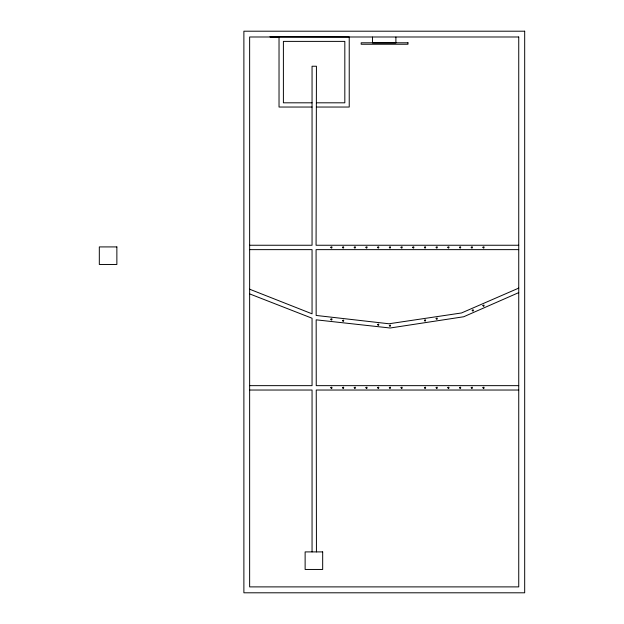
<?xml version="1.0" encoding="UTF-8"?>
<svg xmlns="http://www.w3.org/2000/svg" width="624" height="624" viewBox="0 0 624 624"><rect width="100%" height="100%" fill="white"/><g stroke="black" fill="none" stroke-linecap="round" stroke-linejoin="round"><path stroke-width="0.94" d="M249.639 245.248L312.055 245.248L312.055 66.238L316.438 66.238L316.072 245.248L518.739 245.248M518.739 292.609L463.726 316.75L390.148 328.006L316.165 319.831L316.243 385.648L518.739 385.648M518.739 288.101L461.526 312.959L389.002 323.77L316.157 315.448L316.079 249.631L518.739 249.631M312.055 102.812L283.397 102.812L283.397 41.387L344.822 41.387L344.822 102.812L316.438 102.812M312.055 107.039L279.029 107.039L279.029 36.988L269.935 36.839L349.229 36.988L349.229 107.039L316.438 107.039M249.639 249.631L312.055 249.631L312.055 313.825L249.639 289.216M249.639 385.648L312.055 385.648L312.055 318.232L249.639 293.888M249.639 390.031L312.055 390.031L312.055 551.905M518.739 390.031L316.243 390.031L316.438 551.905M395.897 37.089L395.897 42.939L372.497 42.939L372.497 37.089M472.204 310.307C473.374 312.998 474.178 308.131 472.204 310.307M330.829 247.252C331.726 250.045 333.005 245.279 330.829 247.252M330.829 319.207C331.726 322 333.005 317.234 330.829 319.207M342.529 247.252C343.426 250.045 344.705 245.279 342.529 247.252M330.829 387.652C331.726 390.445 333.005 385.679 330.829 387.652M342.529 320.549C343.426 323.341 344.705 318.575 342.529 320.549M354.229 247.252C355.126 250.045 356.405 245.279 354.229 247.252M342.529 387.652C343.426 390.445 344.705 385.679 342.529 387.652M365.929 247.252C366.826 250.045 368.105 245.279 365.929 247.252M354.229 387.652C355.126 390.445 356.405 385.679 354.229 387.652M377.629 247.252C378.526 250.045 379.805 245.279 377.629 247.252M365.929 387.652C366.826 390.445 368.105 385.679 365.929 387.652M377.629 324.558C378.526 327.35 379.805 322.585 377.629 324.558M389.329 247.252C390.226 250.045 391.505 245.279 389.329 247.252M377.629 387.652C378.526 390.445 379.805 385.679 377.629 387.652M389.329 325.525C390.226 328.318 391.505 323.56 389.329 325.525M401.029 247.252C401.926 250.045 403.205 245.279 401.029 247.252M389.329 387.652C390.226 390.445 391.505 385.679 389.329 387.652M412.729 247.252C413.626 250.045 414.905 245.279 412.729 247.252M401.029 387.652C401.926 390.445 403.205 385.679 401.029 387.652M424.429 247.252C425.326 250.045 426.605 245.279 424.429 247.252M424.429 320.268C425.326 323.068 426.605 318.302 424.429 320.268M436.129 247.252C437.026 250.045 438.305 245.279 436.129 247.252M424.429 387.652C425.326 390.445 426.605 385.679 424.429 387.652M436.129 318.482C437.026 321.274 438.305 316.508 436.129 318.482M447.829 247.252C448.726 250.045 450.005 245.279 447.829 247.252M436.129 387.652C437.026 390.445 438.305 385.679 436.129 387.652M459.529 247.252C460.426 250.045 461.705 245.279 459.529 247.252M447.829 387.652C448.726 390.445 450.005 385.679 447.829 387.652M471.229 247.252C472.126 250.045 473.405 245.279 471.229 247.252M459.529 387.652C460.426 390.445 461.705 385.679 459.529 387.652M482.929 247.252C483.826 250.045 485.105 245.279 482.929 247.252M471.229 387.652C472.126 390.445 473.405 385.679 471.229 387.652M482.929 305.526C483.826 308.318 485.105 303.553 482.929 305.526M482.929 387.652C483.826 390.445 485.105 385.679 482.929 387.652M524.683 31.2L243.883 31.2L243.883 592.8L524.683 592.8L524.683 31.2M518.739 36.988L249.639 36.988L249.639 586.888L518.739 586.888L518.739 36.988M407.971 42.791L361.171 42.791L361.171 44.249L407.971 44.249L407.971 42.791M116.867 246.917L99.317 246.917L99.317 264.467L116.867 264.467L116.867 246.917M322.678 551.905L305.128 551.905L305.128 569.455L322.678 569.455L322.678 551.905"/></g></svg>
